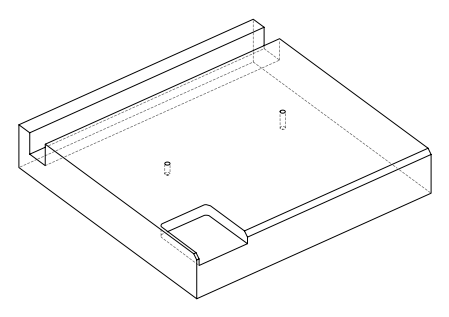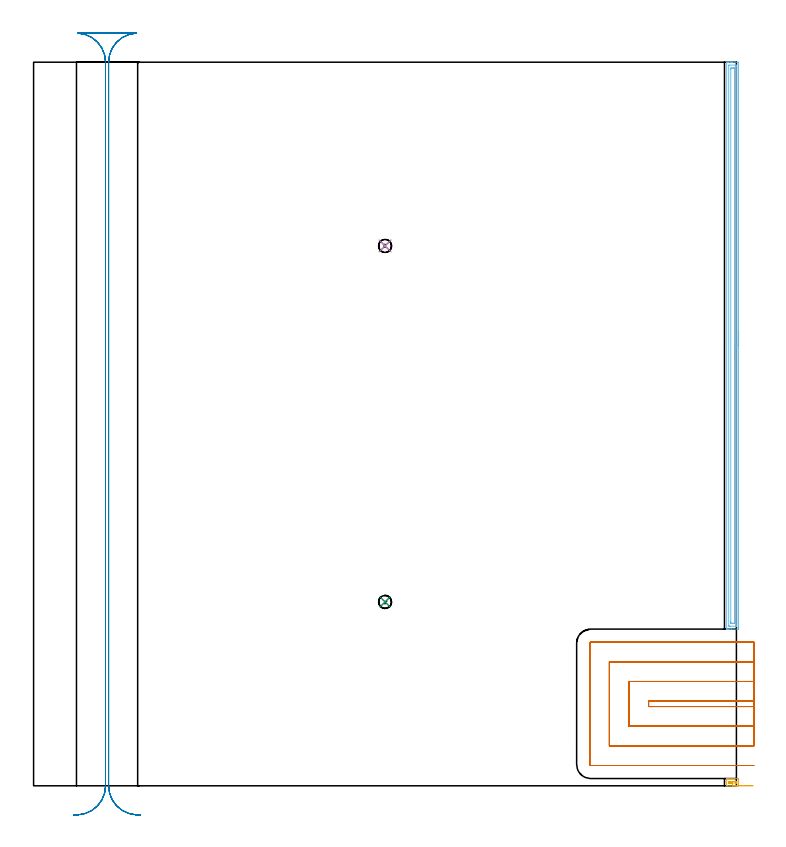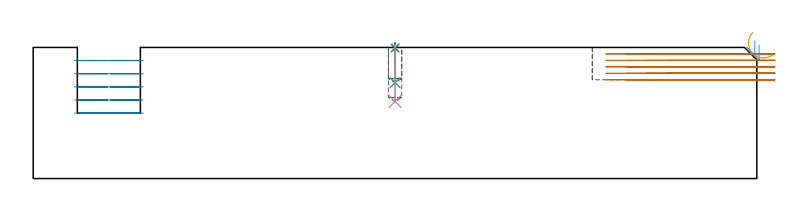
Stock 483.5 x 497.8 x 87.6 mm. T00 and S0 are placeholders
(PLAN: 8 operations, 4 tool changes, 34.1 min)
(1 SPOT_DRILL | STEP1POCKET | NXT0321_9005460120000 | 0.03 min | 1 mm3)
(2 SPOT_DRILL_1 | STEP1POCKET_1 | NXT0321_9005460120000 | 0.03 min | 2 mm3)
(3 DRILL_BLIND_HOLE_INTO_CENTER | STEP1POCKET | UGT0301_205 | 0.1 min | 1339 mm3)
(4 DRILL_BLIND_HOLE_INTO_CENTER_1 | STEP1POCKET_1 | UGT0301_205 | 0.15 min | 2116 mm3)
(5 AREA_MILL | FG_CHAMFER_SURFACE | UGT0205_001 | 0.34 min | 338 mm3)
(6 AREA_MILL_1 | FG_CHAMFER_SURFACE_1 | UGT0205_001 | 9.59 min | 13282 mm3)
(7 MILL_SLOT | SLOT_PARTIAL_RECTANGULAR | UGT0201_100 | Follow Part, ap 4.5, ae 75% | 12.1 min | 242818 mm3)
(8 MILL_RECTANGULAR_SLOT | SLOT_RECTANGULAR | UGT0201_019 | Follow Part, ap 10, ae 75% | 11.71 min | 920031 mm3)
(TOOL NXT0321_9005460120000 | NC Spot Drill, 142deg, 12mm, Carbide, Uncoated | D12 PA142 FL30 Z2)
(TOOL UGT0301_205 | Twist Drill 8.9 mm | D8.9 PA118 FL78 Z2)
(TOOL UGT0205_001 | Chamfer Mill 20 x 3 x 45 deg. | D20 FL50 Z2)
(TOOL UGT0201_100 | End Mill 18 mm | D18 FL22 Z2)
(TOOL UGT0201_019 | End mill 40 mm | D40 FL63 Z6)
(OP 1 SPOT_DRILL)
G17 G21 G94 G90
T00 M6
G54
G17 G0 G90 X241.8 Y126.5 S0 M3
G43 Z97.6 H0
G94 G81 G98 Z87.217 F250. R90.6
G80
M5
M2
(OP 2 SPOT_DRILL_1)
G17 G21 G94 G90
T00 M6
G54
G17 G0 G90 X241.8 Y371.4 S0 M3
G43 Z97.6 H0
G94 G81 G98 Z87.217 F250. R90.6
G80
M5
M2
(OP 3 DRILL_BLIND_HOLE_INTO_CENTER)
G17 G21 G94 G90
T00 M6
G54
G17 G0 G90 X241.8 Y126.5 S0 M3
G43 Z97.6 H0
G94 G81 G98 Z64.1 F250. R89.6
G80
M5
M2
(OP 4 DRILL_BLIND_HOLE_INTO_CENTER_1)
G17 G21 G94 G90
T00 M6
G54
G17 G0 G90 X241.8 Y371.4 S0 M3
G43 Z97.6 H0
G94 G81 G98 Z51.5 F250. R89.6
G80
M5
M2
(OP 5 AREA_MILL)
G17 G21 G94 G90
T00 M6
G54
G17 G0 G90 X495.042 Y0. S1061 M3
G43 Z97.6 H0
Z83.5
G94 G1 X494.399 Z82.91 F250.
X493.707 Z82.379
X492.971 Z81.91
X492.197 Z81.508
X491.391 Z81.174
X490.559 Z80.911
X489.708 Z80.722
X488.843 Z80.609
X487.971 Z80.57
X487.1 Z80.608
X486.235 Z80.722
X485.383 Z80.911
X484.551 Z81.173
X483.745 Z81.507
X482.971 Z81.91
X482.235 Z82.379
X481.543 Z82.91
X480.9 Z83.499
X477.201 Z87.197
X476.805 Y0.01 Z87.591
X476.8 Y0.32 Z87.6
Y4.68
X476.805 Y4.99 Z87.591
X477.201 Y5. Z87.196
X484.69 Z79.709
X484.992 Y4.99 Z79.405
X485. Y4.848 Z79.4
Y4.68
Y0.32
X484.998 Y0.151 Z79.402
X484.992 Y0.01 Z79.405
X484.69 Y0. Z79.71
X480.9 Z83.499
Y2. Z83.5
X479.189 Z85.211
X479.123 Z85.277
X478.296 Y2.004 Z86.104
X478.235 Y2.01 Z86.165
X478.22 Y2.064 Z86.18
X478.218 Y2.081 Z86.182
X478.215 Y2.936 Z86.185
X478.216 Y2.955 Z86.184
X478.219 Y2.975 Z86.181
X478.224 Y2.99 Z86.176
X478.235 Y2.992 Z86.165
X479.058 Y3. Z85.342
X479.123 Z85.277
X482.611 Z81.789
X482.677 Z81.723
X483.504 Y2.996 Z80.896
X483.565 Y2.99 Z80.835
X483.58 Y2.936 Z80.82
X483.582 Y2.919 Z80.818
X483.585 Y2.064 Z80.815
X483.584 Y2.045 Z80.816
X483.581 Y2.025 Z80.819
X483.576 Y2.01 Z80.824
X483.565 Y2.008 Z80.835
X482.742 Y2. Z81.658
X482.677 Z81.723
X480.9 Z83.5
X480.311 Z84.143
X479.78 Z84.835
X479.311 Z85.571
X478.908 Z86.345
X478.574 Z87.151
X478.312 Z87.983
X478.123 Z88.835
X478.009 Z89.699
X477.971 Z90.571
X478.009 Z91.443
X478.123 Z92.308
X478.312 Z93.159
X478.574 Z93.991
X478.908 Z94.797
X479.311 Z95.571
X479.78 Z96.307
X480.311 Z96.999
X480.9 Z97.642
M5
M2
(OP 6 AREA_MILL_1)
G17 G21 G94 G90
T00 M6
G54
G17 G0 G90 X485. Y312.8 S1061 M3
G43 Z97.6 H0
Z89.4
G94 G1 Y312.762 Z88.528 F250.
Y312.648 Z87.663
Y312.459 Z86.812
Y312.197 Z85.98
Y311.863 Z85.174
Y311.46 Z84.4
Y310.992 Z83.664
Y310.46 Z82.972
Y309.871 Z82.329
Y309.228 Z81.74
Y308.536 Z81.208
Y307.8 Z80.74
Y307.026 Z80.337
Y306.22 Z80.003
Y305.388 Z79.741
Y304.536 Z79.552
Y303.672 Z79.438
Y302.8 Z79.4
Y108.423
X484.997 Y108.076 Z79.402
X484.992 Y107.81 Z79.406
X484.722 Y107.8 Z79.675
X480.012 Z84.383
X478.585 Z85.811
X478.235 Z86.16
X477.536 Z86.864
X477.231 Z87.169
X476.839 Y107.806 Z87.552
X476.803 Y107.81 Z87.588
X476.8 Y107.976 Z87.6
Y497.624
X476.803 Y497.791 Z87.588
X476.84 Y497.8 Z87.551
X477.231 Z87.169
X477.536 Z86.864
X478.235 Z86.16
X479.473 Z84.924
X480.012 Z84.383
X480.631 Z83.765
X484.453 Z79.944
X484.724 Y497.798 Z79.673
X484.992 Y497.79 Z79.406
X484.999 Y497.521 Z79.399
X485. Y302.8 Z79.4
X483.586 Z80.814
X483.585 Y110.19 Z80.815
X483.565 Y109.81 Z80.835
X483.083 Y109.801 Z81.317
X479.123 Y109.8 Z85.277
X478.642 Y109.801 Z85.758
X478.235 Y109.81 Z86.165
X478.215 Y110.21 Z86.185
Y110.231
Y495.41
X478.235 Y495.79 Z86.165
X478.717 Y495.799 Z85.683
X482.677 Y495.8 Z81.723
X483.159 Y495.799 Z81.241
X483.565 Y495.79 Z80.835
X483.585 Y495.39 Z80.815
X483.586 Y495.369 Z80.814
Y302.8
X482.172 Z82.228
X482.171 Y112.891 Z82.229
X482.17 Y112.507 Z82.23
X482.167 Y111.998 Z82.233
X482.165 Y111.814 Z82.235
X481.98 Y111.804 Z82.42
X481.788 Y111.802 Z82.612
X481.096 Y111.8 Z83.304
X480.208 Z84.192
X480.012 Y111.801 Z84.388
X479.816 Y111.803 Z84.584
X479.685 Y111.807 Z84.715
X479.641 Y111.81 Z84.759
X479.635 Y111.826 Z84.765
X479.633 Y111.869 Z84.767
X479.63 Y111.998 Z84.77
X479.629 Y112.383 Z84.771
X479.628 Y112.891 Z84.772
X479.629 Y492.709 Z84.771
X479.63 Y493.093 Z84.77
X479.633 Y493.602 Z84.767
X479.635 Y493.786 Z84.765
X479.82 Y493.796 Z84.58
X480.012 Y493.798 Z84.388
X480.704 Y493.8 Z83.696
X481.592 Z82.808
X481.788 Y493.799 Z82.612
X481.985 Y493.797 Z82.415
X482.115 Y493.793 Z82.285
X482.159 Y493.79 Z82.241
X482.165 Y493.774 Z82.235
X482.167 Y493.731 Z82.233
X482.17 Y493.602 Z82.23
X482.171 Y493.217 Z82.229
X482.172 Y492.709 Z82.228
Y302.8
Y301.928 Z82.266
Y301.064 Z82.38
Y300.212 Z82.569
Y299.38 Z82.831
Y298.574 Z83.165
Y297.8 Z83.568
Y297.064 Z84.037
Y296.372 Z84.568
Y295.729 Z85.157
Y295.14 Z85.801
Y294.608 Z86.493
Y294.14 Z87.228
Y293.737 Z88.002
Y293.403 Z88.808
Y293.141 Z89.64
Y292.952 Z90.492
Y292.838 Z91.357
Y292.8 Z92.228
G0 Z97.6
M5
M2
(OP 7 MILL_SLOT)
G17 G21 G94 G90
T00 M6
G54
G17 G0 G90 X495.5 Y58.3 S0 M3
G43 Z97.6 H0
Z83.28
G94 G1 X492.5 F250.
X423.1 F500.
Y54.5
X492.5
X495.5 F250.
Y71.8
X492.5
X409.6 F500.
Y41.
X492.5
X495.5 F250.
Y85.3
X492.5
X396.1 F500.
Y27.5
X492.5
X495.5 F250.
Y98.8
X492.5
X383.4 F500.
G3 X382.6 Y98. R0.8
G1 Y14.8
G3 X383.4 Y14. R0.8
G1 X492.5
X495.5 F250.
G0 Y58.3 Z78.96
G1 X492.5
X423.1 F500.
Y54.5
X492.5
X495.5 F250.
Y71.8
X492.5
X409.6 F500.
Y41.
X492.5
X495.5 F250.
Y85.3
X492.5
X396.1 F500.
Y27.5
X492.5
X495.5 F250.
Y98.8
X492.5
X383.4 F500.
G3 X382.6 Y98. R0.8
G1 Y14.8
G3 X383.4 Y14. R0.8
G1 X492.5
X495.5 F250.
G0 Y58.3 Z74.64
G1 X492.5
X423.1 F500.
Y54.5
X492.5
X495.5 F250.
Y71.8
X492.5
X409.6 F500.
Y41.
X492.5
X495.5 F250.
Y85.3
X492.5
X396.1 F500.
Y27.5
X492.5
X495.5 F250.
Y98.8
X492.5
X383.4 F500.
G3 X382.6 Y98. R0.8
G1 Y14.8
G3 X383.4 Y14. R0.8
G1 X492.5
X495.5 F250.
G0 Y58.3 Z70.32
G1 X492.5
X423.1 F500.
Y54.5
X492.5
X495.5 F250.
Y71.8
X492.5
X409.6 F500.
Y41.
X492.5
X495.5 F250.
Y85.3
X492.5
X396.1 F500.
Y27.5
X492.5
X495.5 F250.
Y98.8
X492.5
X383.4 F500.
G3 X382.6 Y98. R0.8
G1 Y14.8
G3 X383.4 Y14. R0.8
G1 X492.5
X495.5 F250.
G0 Y58.3 Z66.
G1 X492.5
X423.1 F500.
Y54.5
X492.5
X495.5 F250.
Y71.8
X492.5
X409.6 F500.
Y41.
X492.5
X495.5 F250.
Y85.3
X492.5
X396.1 F500.
Y27.5
X492.5
X495.5 F250.
Y98.8
X492.5
X383.4 F500.
G3 X382.6 Y98. R0.8
G1 Y14.8
G3 X383.4 Y14. R0.8
G1 X492.5
X495.5 F250.
G0 Z97.6
M5
M2
(OP 8 MILL_RECTANGULAR_SLOT)
G17 G21 G94 G90
T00 M6
G54
G17 G0 G90 X73.5 Y-20.134 S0 M3
G43 Z97.6 H0
Z78.82
G94 G1 X70.505 Y-19.97 F250.
G2 X51.6 Y0. R20. F500.
G1 Y497.8
G2 X70.505 Y517.77 R20.
G1 Y517.8
X30.595
Y517.77
G2 X49.5 Y497.8 R20.
G1 Y0.
G2 X30.595 Y-19.97 R20.
G1 X27.6 Y-20.134 F250.
G0 X73.5 Z70.04
G1 X70.505 Y-19.97
G2 X51.6 Y0. R20. F500.
G1 Y497.8
G2 X70.505 Y517.77 R20.
G1 Y517.8
X30.595
Y517.77
G2 X49.5 Y497.8 R20.
G1 Y0.
G2 X30.595 Y-19.97 R20.
G1 X27.6 Y-20.134 F250.
G0 X73.5 Z61.26
G1 X70.505 Y-19.97
G2 X51.6 Y0. R20. F500.
G1 Y497.8
G2 X70.505 Y517.77 R20.
G1 Y517.8
X30.595
Y517.77
G2 X49.5 Y497.8 R20.
G1 Y0.
G2 X30.595 Y-19.97 R20.
G1 X27.6 Y-20.134 F250.
G0 X73.5 Z52.48
G1 X70.505 Y-19.97
G2 X51.6 Y0. R20. F500.
G1 Y497.8
G2 X70.505 Y517.77 R20.
G1 Y517.8
X30.595
Y517.77
G2 X49.5 Y497.8 R20.
G1 Y0.
G2 X30.595 Y-19.97 R20.
G1 X27.6 Y-20.134 F250.
G0 X73.5 Z43.7
G1 X70.505 Y-19.97
G2 X51.6 Y0. R20. F500.
G1 Y497.8
G2 X70.505 Y517.77 R20.
G1 Y517.8
X30.595
Y517.77
G2 X49.5 Y497.8 R20.
G1 Y0.
G2 X30.595 Y-19.97 R20.
G1 X27.6 Y-20.134 F250.
G0 Z97.6
M5
M2
